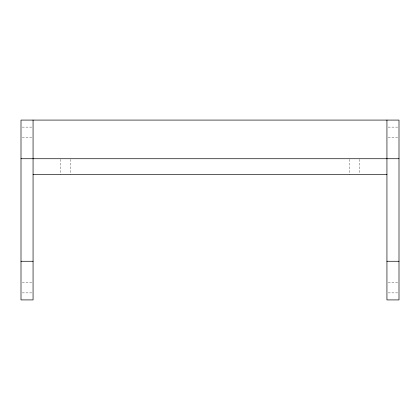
<?xml version="1.0" encoding="UTF-8"?>
<svg xmlns="http://www.w3.org/2000/svg" width="420" height="420" viewBox="0 0 420 420"><rect width="100%" height="100%" fill="white"/><g stroke="black" fill="none" stroke-linecap="round" stroke-linejoin="round"><path stroke-width="0.32" stroke-dasharray="2.1 1.58" d="M22.271 127.118L33.065 127.118M388.206 127.118L397.73 127.118M22.271 137.172L31.794 137.172M388.206 137.172L397.73 137.172M22.271 282.828L31.794 282.828M388.206 282.828L397.73 282.828M22.271 292.882L31.794 292.882M388.206 292.882L397.73 292.882M359.793 159.385L359.793 173.77M349.739 159.385L349.739 174.421M70.261 159.385L70.261 174.421M60.207 159.385L60.207 174.421"/><path stroke-width="0.63" d="M21 158.728L399 158.728M33.065 174.421L386.935 174.421M21 261.272L33.065 261.272M386.935 261.272L399 261.272M386.935 120.083L386.935 299.917L399 299.917L399 120.083L21 120.083L21 299.917L33.065 299.917L33.065 120.083"/></g></svg>
